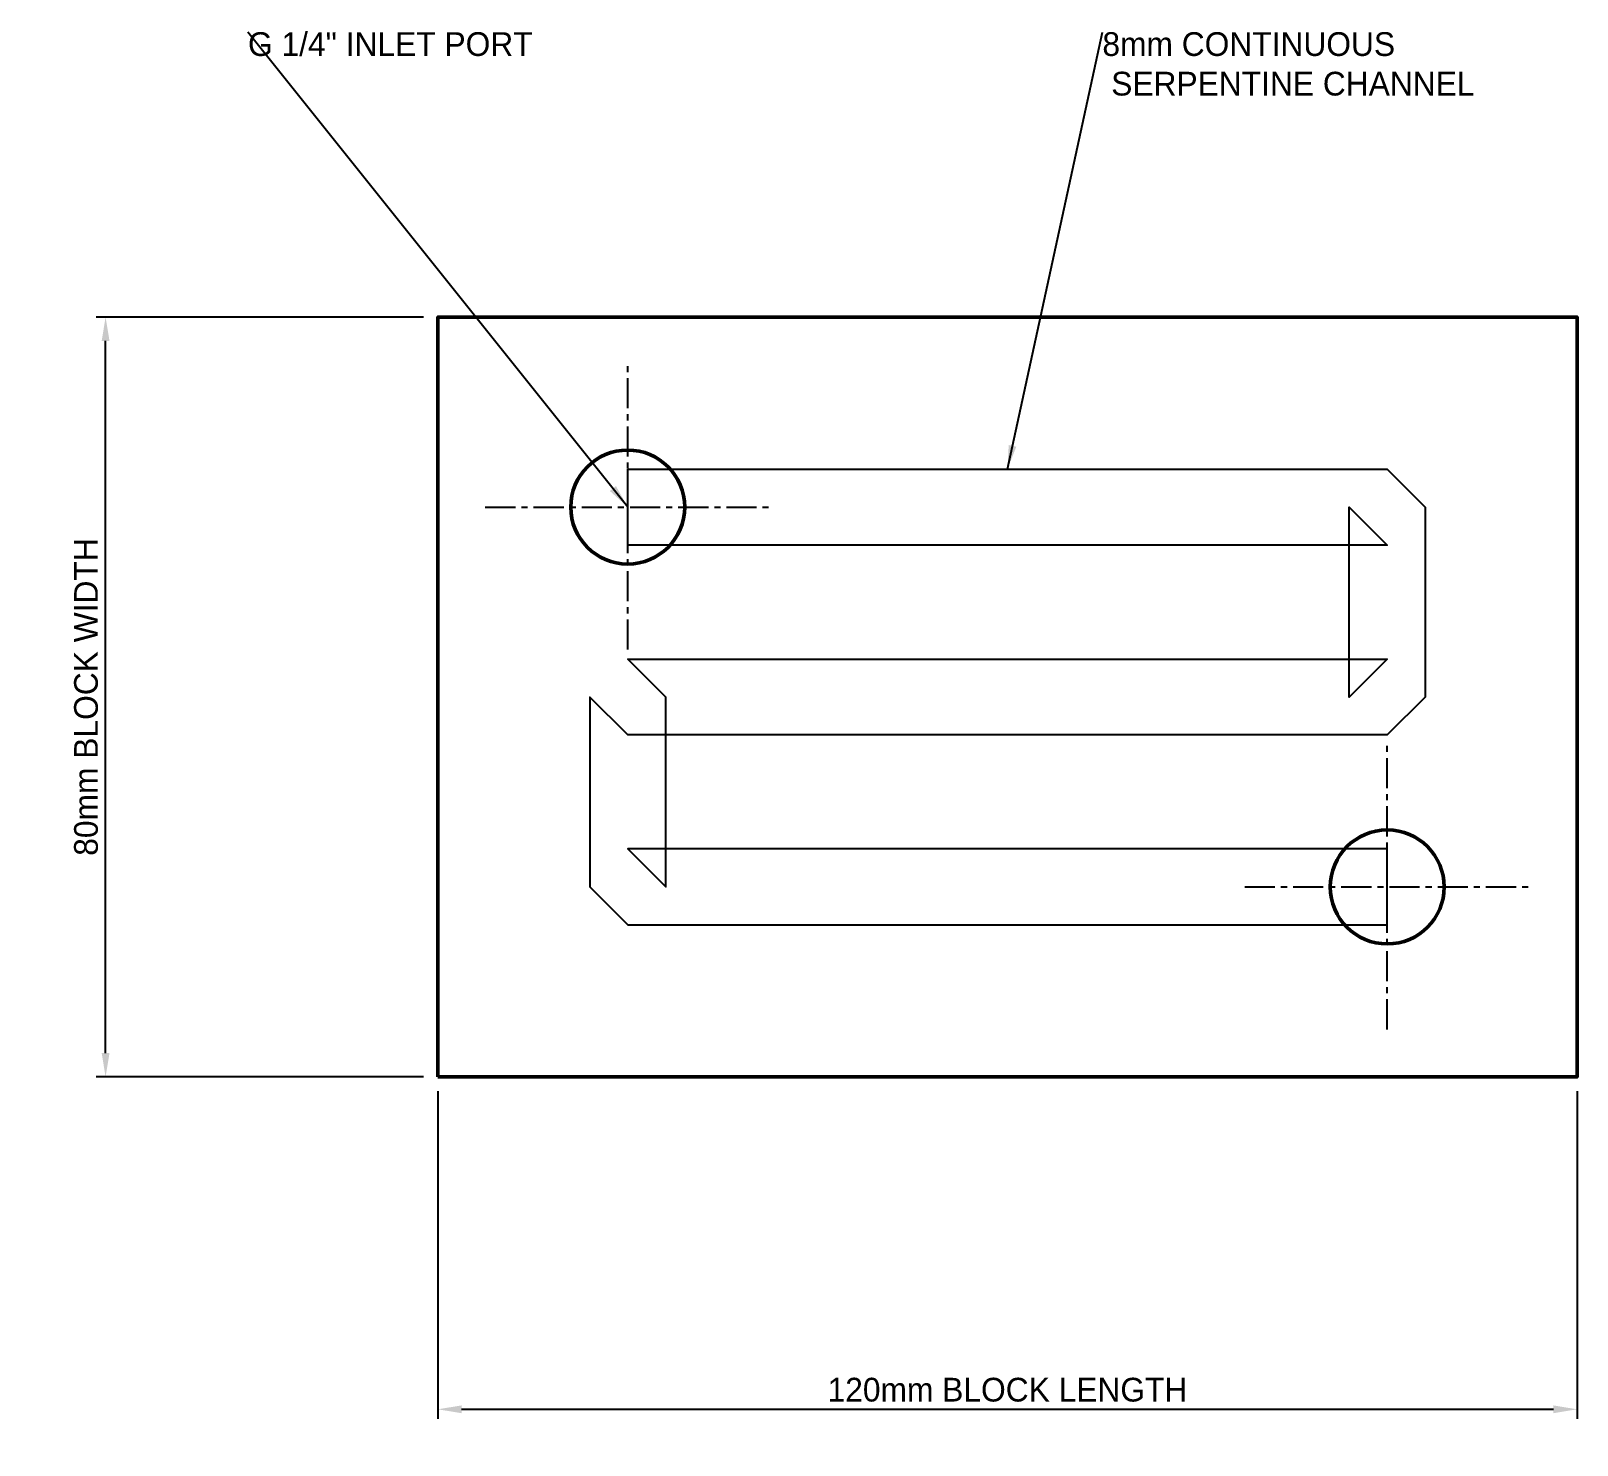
# Model space of a CAD drawing. Header units: metres. Extents: x -43 to 120, y -39 to 110.
import ezdxf

# ---------------------------------------------------------------- set-up
doc = ezdxf.new("R2010")
doc.units = ezdxf.units.M
doc.linetypes.add('CENTER', pattern=[5.08, 3.175, -0.635, 0.635, -0.635])
for name, color, linetype, lineweight in [('CENTERLINES', 7, 'CENTER', 25), ('DETAILS', 7, 'Continuous', 25), ('DIMENSIONS', 7, 'Continuous', 25), ('GEOMETRY', 7, 'Continuous', 50)]:
    doc.layers.add(name, color=color, linetype=linetype, lineweight=lineweight)
doc.dimstyles.new('ENGINEERING_STYLE', dxfattribs={"dimtxt": 2.5, "dimasz": 2.5, "dimexe": 1, "dimexo": 1.5, "dimgap": 0.8, "dimtad": 1, "dimcen": 2.5, "dimazin": 3, "dimtfac": 1, "dimtmove": 0, "dimatfit": 3, "dimtfill": 1})

msp = doc.modelspace()

# ---------------------------------------------------------------- linework, layer by layer
at = {"layer": 'CENTERLINES'}
for p, q in [((20, 45), (20, 75)), ((5, 60), (35, 60)), ((100, 5), (100, 35)), ((85, 20), (115, 20))]:
    msp.add_line(p, q, dxfattribs=at)
at = {"layer": 'DETAILS'}
msp.add_lwpolyline([(20, 64), (100, 64), (104, 60), (104, 40), (100, 36), (20, 36), (16, 40), (16, 20), (20, 16), (100, 16), (100, 24), (20, 24), (24, 20), (24, 40), (20, 44), (100, 44), (96, 40), (96, 60), (100, 56), (20, 56)], close=True, dxfattribs=at)
at = {"layer": 'GEOMETRY'}
msp.add_lwpolyline([(0, 0), (120, 0), (120, 80), (0, 80)], close=True, dxfattribs=at)
for centre in [(20, 60), (100, 20)]:
    msp.add_circle(centre, 6, dxfattribs=at)

# ---------------------------------------------------------------- texts
at = {"layer": 'DIMENSIONS', "char_height": 2.5, "attachment_point": 1}
for s, insert in [('G 1/4" INLET PORT', (-20, 110)), ('8mm CONTINUOUS\\P SERPENTINE CHANNEL', (70, 110))]:
    msp.add_mtext(s, dxfattribs=dict(at, insert=insert))

# ---------------------------------------------------------------- leaders
at = {"layer": 'DIMENSIONS'}
msp.add_leader([(60, 64), (70, 110)], dimstyle='ENGINEERING_STYLE', dxfattribs=at)

# ---------------------------------------------------------------- next in the draw order: dimensions: what is measured, and where the dimension line sits
msp.add_linear_dim(base=(0, -35), p1=(0, 0), p2=(120, 0), text='120mm BLOCK LENGTH', dimstyle='ENGINEERING_STYLE', dxfattribs=at).render()

# ---------------------------------------------------------------- next in the draw order: dimensions: what is measured, and where the dimension line sits
msp.add_linear_dim(base=(-35, 0), p1=(0, 0), p2=(0, 80), angle=90, text='80mm BLOCK WIDTH', dimstyle='ENGINEERING_STYLE', dxfattribs=at).render()

# ---------------------------------------------------------------- next in the draw order: leaders
msp.add_leader([(20, 60), (-20, 110)], dimstyle='ENGINEERING_STYLE', dxfattribs=at)

doc.saveas('drawing.dxf')
